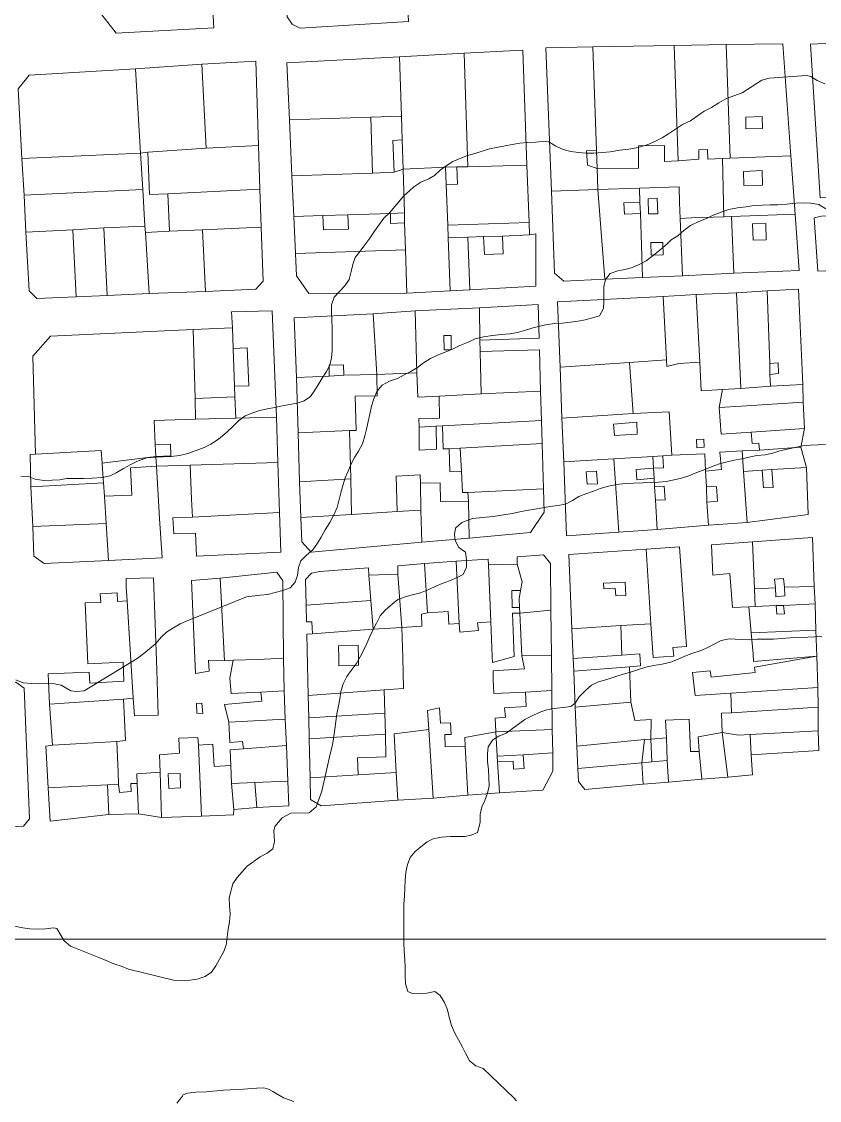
# Model space of a CAD drawing. Header units: kilometres. Extents: x 1172066 to 1174183, y 1051619 to 1053209.
# Drawn here: x 1173009.6 to 1173228.2, y 1051993.9 to 1052289.6 of the extents above; entities that cross this region are included whole.
import ezdxf

# ---------------------------------------------------------------- set-up
doc = ezdxf.new("R2010")
doc.units = ezdxf.units.KM
doc.header["$MEASUREMENT"] = 0
doc.layers.add('calles', color=7, linetype='Continuous', lineweight=5)
doc.layers.add('edificios', color=44, linetype='Continuous', lineweight=5)
doc.layers.add('terreno', color=7, linetype='Continuous')

msp = doc.modelspace()

# ---------------------------------------------------------------- linework, layer by layer
at = {"layer": 'calles', "elevation": 50}
msp.add_lwpolyline([(1173516, 1052038.02838), (1172689.77283, 1052038.02838), (1172689.77283, 1052727.99721), (1173516, 1052727.99721)], close=True, dxfattribs=at)
at = {"layer": 'edificios', "elevation": 50}
for points in [[(1173035.5, 1052286.375), (1173030.875, 1052292.25001), (1173031.5, 1052307.00001), (1173022.25, 1052306.625), (1173022.75, 1052298.75001), (1173027.5, 1052299.125), (1173028, 1052292.25001), (1173017.625, 1052291.625), (1173014.5, 1052347.625), (1173058.75, 1052350.125), (1173062.25, 1052287.875), (1173035.5, 1052286.375)], [(1173114.75, 1052305.375), (1173115.625, 1052289.625), (1173085.875, 1052287.75001), (1173083.75, 1052288.875), (1173082.375, 1052290.875), (1173082.25, 1052292.625), (1173081.875, 1052303.00001), (1173114.75, 1052305.375)], [(1173167.125, 1052254.25001), (1173164.375, 1052254.125), (1173164.625, 1052250.25001), (1173167.25, 1052249.25001), (1173167.5, 1052243.50001), (1173154.75, 1052243.125), (1173153.25, 1052282.375), (1173166.125, 1052282.625), (1173167.125, 1052254.25001)], [(1173166.125, 1052282.625), (1173188.375, 1052283.00001), (1173189.5, 1052251.375), (1173185.75, 1052251.25001), (1173185.75, 1052255.625), (1173178.625, 1052255.50001), (1173178.625, 1052249.375), (1173167.25, 1052249.25001), (1173167.125, 1052254.25001), (1173166.125, 1052282.625)], [(1173188.375, 1052283.00001), (1173202.625, 1052283.25001), (1173203.75, 1052252.125), (1173201.625, 1052252.00001), (1173197.625, 1052251.875), (1173197.5, 1052254.50001), (1173195.125, 1052254.375), (1173195.125, 1052251.875), (1173189.5, 1052251.375), (1173188.375, 1052283.00001)], [(1173202.625, 1052283.25001), (1173218.125, 1052283.50001), (1173220.375, 1052252.75001), (1173203.75, 1052252.125), (1173202.625, 1052283.25001)], [(1173242.875, 1052265.875), (1173243.25, 1052260.50001), (1173243.75, 1052249.625), (1173244.25, 1052241.75001), (1173228.375, 1052241.25001), (1173225.75, 1052283.375), (1173233.75, 1052283.75001), (1173234.5, 1052265.375), (1173242.875, 1052265.875)], [(1173113.625, 1052263.625), (1173105.25, 1052263.375), (1173083, 1052262.625), (1173082.25, 1052278.25001), (1173113.125, 1052279.875), (1173113.625, 1052263.625)], [(1173113.125, 1052279.875), (1173130.875, 1052280.875), (1173131.875, 1052249.75001), (1173128.875, 1052249.75001), (1173125.75, 1052249.625), (1173114.125, 1052249.125), (1173113.875, 1052257.125), (1173113.625, 1052263.625), (1173113.125, 1052279.875)], [(1173130.875, 1052280.875), (1173146.875, 1052281.75001), (1173148, 1052250.25001), (1173131.875, 1052249.75001), (1173130.875, 1052280.875)], [(1173042.125, 1052253.50001), (1173009.625, 1052252.00001), (1173008.625, 1052271.125), (1173011.625, 1052274.875), (1173040.75, 1052276.625), (1173042.125, 1052253.50001)], [(1173040.75, 1052276.625), (1173059, 1052277.875), (1173060.125, 1052254.875), (1173044.125, 1052253.75001), (1173042.125, 1052253.50001), (1173040.75, 1052276.625)], [(1173059, 1052277.875), (1173073.75, 1052278.75001), (1173074.5, 1052255.625), (1173060.125, 1052254.875), (1173059, 1052277.875)], [(1173105.25, 1052263.375), (1173105.75, 1052248.00001), (1173083.625, 1052247.25001), (1173083, 1052262.625), (1173105.25, 1052263.375)], [(1173113.625, 1052263.625), (1173113.875, 1052257.125), (1173111.25, 1052257.00001), (1173111.625, 1052248.25001), (1173105.75, 1052248.00001), (1173105.25, 1052263.375), (1173113.625, 1052263.625)], [(1173208, 1052260.125), (1173212.625, 1052260.25001), (1173212.5, 1052263.50001), (1173208, 1052263.375), (1173208, 1052260.125)], [(1173208, 1052260.125), (1173208, 1052263.375), (1173212.5, 1052263.50001), (1173212.625, 1052260.25001), (1173208, 1052260.125)], [(1173074.5, 1052255.625), (1173074.875, 1052243.625), (1173049.625, 1052242.375), (1173044.625, 1052242.125), (1173044.125, 1052253.75001), (1173060.125, 1052254.875), (1173074.5, 1052255.625)], [(1173114.125, 1052249.125), (1173111.625, 1052248.25001), (1173111.25, 1052257.00001), (1173113.875, 1052257.125), (1173114.125, 1052249.125)], [(1173201.625, 1052252.00001), (1173202, 1052236.00001), (1173193.125, 1052235.75001), (1173190, 1052235.625), (1173189.875, 1052240.00001), (1173189.75, 1052244.25001), (1173178.875, 1052243.875), (1173167.5, 1052243.50001), (1173167.25, 1052249.25001), (1173178.625, 1052249.375), (1173178.625, 1052255.50001), (1173185.75, 1052255.625), (1173185.75, 1052251.25001), (1173189.5, 1052251.375), (1173195.125, 1052251.875), (1173195.125, 1052254.375), (1173197.5, 1052254.50001), (1173197.625, 1052251.875), (1173201.625, 1052252.00001)], [(1173042.125, 1052253.50001), (1173042.75, 1052243.50001), (1173010.25, 1052242.00001), (1173009.625, 1052252.00001), (1173042.125, 1052253.50001)], [(1173044.125, 1052253.75001), (1173044.625, 1052242.125), (1173049.625, 1052242.375), (1173050.125, 1052232.125), (1173043.5, 1052231.75001), (1173043.375, 1052233.50001), (1173042.75, 1052243.50001), (1173042.125, 1052253.50001), (1173044.125, 1052253.75001)], [(1173167.25, 1052249.25001), (1173164.625, 1052250.25001), (1173164.375, 1052254.125), (1173167.125, 1052254.25001), (1173167.25, 1052249.25001)], [(1173220.375, 1052252.75001), (1173221.5, 1052236.75001), (1173204.125, 1052236.125), (1173202, 1052236.00001), (1173201.625, 1052252.00001), (1173203.75, 1052252.125), (1173220.375, 1052252.75001)], [(1173125.75, 1052249.625), (1173125.875, 1052244.875), (1173126.375, 1052233.75001), (1173126.5, 1052230.25001), (1173127, 1052215.75001), (1173115.125, 1052215.125), (1173114.75, 1052227.00001), (1173114.5, 1052234.375), (1173114.5, 1052237.125), (1173114.125, 1052249.125), (1173125.75, 1052249.625)], [(1173128.875, 1052249.75001), (1173129, 1052245.00001), (1173125.875, 1052244.875), (1173125.75, 1052249.625), (1173128.875, 1052249.75001)], [(1173148, 1052250.25001), (1173148.625, 1052234.50001), (1173126.375, 1052233.75001), (1173125.875, 1052244.875), (1173129, 1052245.00001), (1173128.875, 1052249.75001), (1173131.875, 1052249.75001), (1173148, 1052250.25001)], [(1173114.125, 1052249.125), (1173114.5, 1052237.125), (1173110.625, 1052237.00001), (1173099, 1052236.625), (1173092.125, 1052236.375), (1173084.125, 1052236.125), (1173083.625, 1052247.25001), (1173105.75, 1052248.00001), (1173111.625, 1052248.25001), (1173114.125, 1052249.125)], [(1173207.5, 1052244.625), (1173212.625, 1052244.75001), (1173212.5, 1052248.75001), (1173207.375, 1052248.50001), (1173207.5, 1052244.625)], [(1173207.5, 1052244.625), (1173207.375, 1052248.50001), (1173212.5, 1052248.75001), (1173212.625, 1052244.75001), (1173207.5, 1052244.625)], [(1173042.75, 1052243.50001), (1173043.375, 1052233.50001), (1173032.125, 1052233.00001), (1173023.625, 1052232.50001), (1173010.75, 1052231.875), (1173010.25, 1052242.00001), (1173042.75, 1052243.50001)], [(1173074.875, 1052243.625), (1173075.25, 1052233.25001), (1173059.125, 1052232.50001), (1173050.125, 1052232.125), (1173049.625, 1052242.375), (1173074.875, 1052243.625)], [(1173167.5, 1052243.50001), (1173169.375, 1052219.00001), (1173158.125, 1052218.375), (1173155.625, 1052220.625), (1173154.75, 1052243.125), (1173167.5, 1052243.50001)], [(1173178.875, 1052243.875), (1173179, 1052240.00001), (1173174.625, 1052239.875), (1173174.75, 1052236.75001), (1173179.125, 1052237.00001), (1173179.75, 1052219.375), (1173169.375, 1052219.00001), (1173167.5, 1052243.50001), (1173178.875, 1052243.875)], [(1173179, 1052240.00001), (1173178.875, 1052243.875), (1173189.75, 1052244.25001), (1173189.875, 1052240.00001), (1173190, 1052235.625), (1173190.625, 1052219.875), (1173179.75, 1052219.375), (1173179.125, 1052237.00001), (1173179, 1052240.00001)], [(1173183.875, 1052236.875), (1173183.75, 1052241.125), (1173181.25, 1052241.00001), (1173181.375, 1052236.875), (1173183.875, 1052236.875)], [(1173183.875, 1052236.875), (1173181.375, 1052236.875), (1173181.25, 1052241.00001), (1173183.75, 1052241.125), (1173183.875, 1052236.875)], [(1173179.125, 1052237.00001), (1173174.75, 1052236.75001), (1173174.625, 1052239.875), (1173179, 1052240.00001), (1173179.125, 1052237.00001)], [(1173110.625, 1052237.00001), (1173110.625, 1052234.25001), (1173114.5, 1052234.375), (1173114.75, 1052227.00001), (1173084.625, 1052226.00001), (1173084.125, 1052236.125), (1173092.125, 1052236.375), (1173092.25, 1052232.50001), (1173099.125, 1052232.625), (1173099, 1052236.625), (1173110.625, 1052237.00001)], [(1173099, 1052236.625), (1173099.125, 1052232.625), (1173092.25, 1052232.50001), (1173092.125, 1052236.375), (1173099, 1052236.625)], [(1173114.5, 1052237.125), (1173114.5, 1052234.375), (1173110.625, 1052234.25001), (1173110.625, 1052237.00001), (1173114.5, 1052237.125)], [(1173204.125, 1052236.125), (1173204.75, 1052220.625), (1173190.625, 1052219.875), (1173190, 1052235.625), (1173193.125, 1052235.75001), (1173202, 1052236.00001), (1173204.125, 1052236.125)], [(1173221.5, 1052236.75001), (1173222.625, 1052221.375), (1173204.75, 1052220.625), (1173204.125, 1052236.125), (1173221.5, 1052236.75001)], [(1173244.5, 1052236.50001), (1173245.25, 1052224.375), (1173245.375, 1052221.875), (1173227.75, 1052221.125), (1173226.75, 1052235.75001), (1173228.75, 1052236.25001), (1173244.5, 1052236.50001)], [(1173023.625, 1052232.50001), (1173024.5, 1052214.125), (1173013.75, 1052213.625), (1173011.625, 1052215.75001), (1173010.75, 1052231.875), (1173023.625, 1052232.50001)], [(1173032.125, 1052233.00001), (1173033, 1052214.50001), (1173024.5, 1052214.125), (1173023.625, 1052232.50001), (1173032.125, 1052233.00001)], [(1173043.375, 1052233.50001), (1173043.5, 1052231.75001), (1173044.5, 1052215.00001), (1173033, 1052214.50001), (1173032.125, 1052233.00001), (1173043.375, 1052233.50001)], [(1173059.125, 1052232.50001), (1173060, 1052215.625), (1173044.5, 1052215.00001), (1173043.5, 1052231.75001), (1173050.125, 1052232.125), (1173059.125, 1052232.50001)], [(1173075.25, 1052233.25001), (1173075.75, 1052218.375), (1173073.75, 1052216.25001), (1173060, 1052215.625), (1173059.125, 1052232.50001), (1173075.25, 1052233.25001)], [(1173148.625, 1052234.50001), (1173148.75, 1052231.125), (1173141.375, 1052230.75001), (1173136.125, 1052230.625), (1173131.875, 1052230.50001), (1173126.5, 1052230.25001), (1173126.375, 1052233.75001), (1173148.625, 1052234.50001)], [(1173210, 1052229.625), (1173213.625, 1052229.75001), (1173213.5, 1052234.25001), (1173209.875, 1052234.125), (1173210, 1052229.625)], [(1173210, 1052229.625), (1173209.875, 1052234.125), (1173213.5, 1052234.25001), (1173213.625, 1052229.75001), (1173210, 1052229.625)], [(1173131.875, 1052230.50001), (1173132.375, 1052216.00001), (1173127, 1052215.75001), (1173126.5, 1052230.25001), (1173131.875, 1052230.50001)], [(1173148.75, 1052231.125), (1173150.5, 1052231.375), (1173150.5, 1052217.00001), (1173132.375, 1052216.00001), (1173131.875, 1052230.50001), (1173136.125, 1052230.625), (1173136.375, 1052225.75001), (1173141.5, 1052225.875), (1173141.375, 1052230.75001), (1173148.75, 1052231.125)], [(1173141.375, 1052230.75001), (1173141.5, 1052225.875), (1173136.375, 1052225.75001), (1173136.125, 1052230.625), (1173141.375, 1052230.75001)], [(1173182.125, 1052225.50001), (1173185.375, 1052225.625), (1173185.25, 1052229.00001), (1173182, 1052229.00001), (1173182.125, 1052225.50001)], [(1173182.125, 1052225.50001), (1173182, 1052229.00001), (1173185.25, 1052229.00001), (1173185.375, 1052225.625), (1173182.125, 1052225.50001)], [(1173114.75, 1052227.00001), (1173115.125, 1052215.125), (1173088.25, 1052215.00001), (1173084.875, 1052219.875), (1173084.625, 1052226.00001), (1173114.75, 1052227.00001)], [(1173186.25, 1052196.875), (1173176.125, 1052196.125), (1173157.125, 1052194.875), (1173156.375, 1052212.75001), (1173185.375, 1052214.25001), (1173186.25, 1052196.875)], [(1173185.375, 1052214.25001), (1173194.375, 1052214.75001), (1173195.375, 1052196.25001), (1173189.625, 1052195.875), (1173186.375, 1052195.00001), (1173186.25, 1052196.875), (1173185.375, 1052214.25001)], [(1173194.375, 1052214.75001), (1173205.5, 1052215.25001), (1173206.625, 1052189.00001), (1173201.625, 1052188.75001), (1173195.75, 1052188.375), (1173195.375, 1052196.25001), (1173194.375, 1052214.75001)], [(1173205.5, 1052215.25001), (1173213.875, 1052215.75001), (1173214.625, 1052195.875), (1173214.625, 1052192.875), (1173214.75, 1052189.625), (1173206.625, 1052189.00001), (1173205.5, 1052215.25001)], [(1173214.625, 1052195.875), (1173213.875, 1052215.75001), (1173222.5, 1052216.25001), (1173223.625, 1052190.125), (1173214.75, 1052189.625), (1173214.625, 1052192.875), (1173217, 1052193.125), (1173216.875, 1052196.00001), (1173214.625, 1052195.875)], [(1173117.375, 1052210.25001), (1173135, 1052211.125), (1173135.125, 1052202.25001), (1173135.25, 1052199.125), (1173135.5, 1052187.50001), (1173124, 1052186.875), (1173118.125, 1052186.625), (1173117.875, 1052193.25001), (1173117.375, 1052210.25001)], [(1173135, 1052211.125), (1173151.125, 1052212.00001), (1173151.375, 1052202.75001), (1173135.125, 1052202.25001), (1173135, 1052211.125)], [(1173067.5, 1052200.00001), (1173067.375, 1052205.625), (1173067.25, 1052207.125), (1173067.125, 1052210.00001), (1173078.25, 1052210.25001), (1173079.375, 1052181.125), (1173068.25, 1052180.875), (1173068, 1052186.75001), (1173067.875, 1052189.625), (1173071.875, 1052189.75001), (1173071.375, 1052200.125), (1173067.5, 1052200.00001)], [(1173106.875, 1052192.875), (1173097.875, 1052192.625), (1173097.75, 1052195.50001), (1173093.875, 1052195.375), (1173093.875, 1052192.375), (1173084.875, 1052192.00001), (1173084.25, 1052208.375), (1173105.875, 1052209.50001), (1173106.875, 1052192.875)], [(1173105.875, 1052209.50001), (1173117.375, 1052210.25001), (1173117.875, 1052193.25001), (1173106.875, 1052192.875), (1173105.875, 1052209.50001)], [(1173057.125, 1052186.25001), (1173057.25, 1052180.625), (1173045.875, 1052180.25001), (1173046.125, 1052173.625), (1173046.375, 1052170.375), (1173031.625, 1052168.50001), (1173031.375, 1052172.00001), (1173013.375, 1052171.00001), (1173012.625, 1052197.875), (1173017.5, 1052203.375), (1173056.625, 1052205.125), (1173057.125, 1052186.25001)], [(1173056.625, 1052205.125), (1173067.375, 1052205.625), (1173067.5, 1052200.00001), (1173067.875, 1052189.625), (1173068, 1052186.75001), (1173057.125, 1052186.25001), (1173056.625, 1052205.125)], [(1173127.25, 1052199.625), (1173127.25, 1052203.50001), (1173125.25, 1052203.50001), (1173125.375, 1052199.625), (1173127.25, 1052199.625)], [(1173127.25, 1052199.625), (1173125.375, 1052199.625), (1173125.25, 1052203.50001), (1173127.25, 1052203.50001), (1173127.25, 1052199.625)], [(1173067.875, 1052189.625), (1173067.5, 1052200.00001), (1173071.375, 1052200.125), (1173071.875, 1052189.75001), (1173067.875, 1052189.625)], [(1173135.25, 1052199.125), (1173151.5, 1052199.625), (1173151.75, 1052188.25001), (1173135.5, 1052187.50001), (1173135.25, 1052199.125)], [(1173176.125, 1052196.125), (1173177.125, 1052182.125), (1173157.625, 1052180.875), (1173157.125, 1052194.875), (1173176.125, 1052196.125)], [(1173186.25, 1052196.875), (1173186.375, 1052195.00001), (1173189.625, 1052195.875), (1173195.375, 1052196.25001), (1173195.75, 1052188.375), (1173201.625, 1052188.75001), (1173200.75, 1052183.75001), (1173201.25, 1052176.50001), (1173209.5, 1052177.00001), (1173209.75, 1052173.875), (1173211.625, 1052174.00001), (1173211.75, 1052172.125), (1173207, 1052171.875), (1173200.875, 1052171.50001), (1173201.375, 1052166.75001), (1173197, 1052166.375), (1173196.75, 1052171.125), (1173187.75, 1052170.75001), (1173187, 1052182.625), (1173177.125, 1052182.125), (1173176.125, 1052196.125), (1173186.25, 1052196.875)], [(1173097.875, 1052192.625), (1173093.875, 1052192.375), (1173093.875, 1052195.375), (1173097.75, 1052195.50001), (1173097.875, 1052192.625)], [(1173117.875, 1052193.25001), (1173118.125, 1052186.625), (1173124, 1052186.875), (1173124.125, 1052180.875), (1173118.375, 1052180.75001), (1173118.5, 1052178.375), (1173118.5, 1052172.125), (1173123.25, 1052172.375), (1173123.125, 1052178.625), (1173124.875, 1052178.75001), (1173125.125, 1052172.50001), (1173126.75, 1052172.50001), (1173126.875, 1052166.125), (1173130.125, 1052166.25001), (1173130.375, 1052160.50001), (1173131.875, 1052160.50001), (1173132, 1052158.125), (1173124.375, 1052158.00001), (1173124.25, 1052163.125), (1173118.875, 1052163.00001), (1173118.75, 1052165.375), (1173112.25, 1052165.00001), (1173112.5, 1052155.25001), (1173100, 1052154.50001), (1173099.75, 1052164.25001), (1173099.375, 1052177.50001), (1173101.25, 1052177.50001), (1173101, 1052186.875), (1173107, 1052187.00001), (1173106.875, 1052192.875), (1173117.875, 1052193.25001)], [(1173214.625, 1052192.875), (1173214.625, 1052195.875), (1173216.875, 1052196.00001), (1173217, 1052193.125), (1173214.625, 1052192.875)], [(1173106.875, 1052192.875), (1173107, 1052187.00001), (1173101, 1052186.875), (1173101.25, 1052177.50001), (1173099.375, 1052177.50001), (1173085.375, 1052176.875), (1173084.875, 1052192.00001), (1173093.875, 1052192.375), (1173097.875, 1052192.625), (1173106.875, 1052192.875)], [(1173151.75, 1052188.25001), (1173152, 1052180.25001), (1173124.875, 1052178.75001), (1173123.125, 1052178.625), (1173118.5, 1052178.375), (1173118.375, 1052180.75001), (1173124.125, 1052180.875), (1173124, 1052186.875), (1173135.5, 1052187.50001), (1173151.75, 1052188.25001)], [(1173223.625, 1052190.125), (1173223.75, 1052185.25001), (1173206.875, 1052184.125), (1173200.75, 1052183.75001), (1173201.625, 1052188.75001), (1173206.625, 1052189.00001), (1173214.75, 1052189.625), (1173223.625, 1052190.125)], [(1173068, 1052186.75001), (1173068.25, 1052180.875), (1173057.25, 1052180.625), (1173057.125, 1052186.25001), (1173068, 1052186.75001)], [(1173223.75, 1052185.25001), (1173224.125, 1052178.00001), (1173209.5, 1052177.00001), (1173201.25, 1052176.50001), (1173200.75, 1052183.75001), (1173206.875, 1052184.125), (1173223.75, 1052185.25001)], [(1173177.125, 1052182.125), (1173187, 1052182.625), (1173187.75, 1052170.75001), (1173185.25, 1052170.50001), (1173182.5, 1052170.375), (1173171.875, 1052169.75001), (1173158.125, 1052168.875), (1173157.625, 1052180.875), (1173177.125, 1052182.125)], [(1173079.375, 1052181.125), (1173079.75, 1052168.75001), (1173055.75, 1052168.00001), (1173046.5, 1052167.75001), (1173046.375, 1052170.375), (1173050.5, 1052170.50001), (1173050.375, 1052173.75001), (1173046.125, 1052173.625), (1173045.875, 1052180.25001), (1173057.25, 1052180.625), (1173068.25, 1052180.875), (1173079.375, 1052181.125)], [(1173123.125, 1052178.625), (1173123.25, 1052172.375), (1173118.5, 1052172.125), (1173118.5, 1052178.375), (1173123.125, 1052178.625)], [(1173152, 1052180.25001), (1173152.25, 1052173.875), (1173129.75, 1052172.625), (1173126.75, 1052172.50001), (1173125.125, 1052172.50001), (1173124.875, 1052178.75001), (1173152, 1052180.25001)], [(1173172, 1052176.125), (1173178.25, 1052176.50001), (1173178.125, 1052179.75001), (1173171.75, 1052179.25001), (1173172, 1052176.125)], [(1173172, 1052176.125), (1173171.75, 1052179.25001), (1173178.125, 1052179.75001), (1173178.25, 1052176.50001), (1173172, 1052176.125)], [(1173099.375, 1052177.50001), (1173099.75, 1052164.25001), (1173085.75, 1052163.375), (1173085.375, 1052176.875), (1173099.375, 1052177.50001)], [(1173224.125, 1052178.00001), (1173223.125, 1052172.875), (1173211.75, 1052172.125), (1173211.625, 1052174.00001), (1173209.75, 1052173.875), (1173209.5, 1052177.00001), (1173224.125, 1052178.00001)], [(1173046.375, 1052170.375), (1173046.125, 1052173.625), (1173050.375, 1052173.75001), (1173050.5, 1052170.50001), (1173046.375, 1052170.375)], [(1173129.75, 1052172.625), (1173130.125, 1052166.25001), (1173126.875, 1052166.125), (1173126.75, 1052172.50001), (1173129.75, 1052172.625)], [(1173152.25, 1052173.875), (1173152.625, 1052161.50001), (1173131.875, 1052160.50001), (1173130.375, 1052160.50001), (1173130.125, 1052166.25001), (1173129.75, 1052172.625), (1173152.25, 1052173.875)], [(1173194.625, 1052172.75001), (1173196.625, 1052172.875), (1173196.5, 1052175.125), (1173194.5, 1052175.00001), (1173194.625, 1052172.75001)], [(1173194.625, 1052172.75001), (1173194.5, 1052175.00001), (1173196.5, 1052175.125), (1173196.625, 1052172.875), (1173194.625, 1052172.75001)], [(1173223.125, 1052172.875), (1173224.625, 1052167.375), (1173215.125, 1052166.75001), (1173212.5, 1052166.625), (1173207.375, 1052166.25001), (1173207, 1052171.875), (1173211.75, 1052172.125), (1173223.125, 1052172.875)], [(1173031.625, 1052168.50001), (1173031.75, 1052167.00001), (1173032, 1052163.125), (1173012.125, 1052162.00001), (1173011.875, 1052170.875), (1173013.375, 1052171.00001), (1173031.375, 1052172.00001), (1173031.625, 1052168.50001)], [(1173046.375, 1052170.375), (1173046.5, 1052167.75001), (1173039.375, 1052167.25001), (1173039.75, 1052159.75001), (1173032.25, 1052159.50001), (1173032, 1052163.125), (1173031.75, 1052167.00001), (1173031.625, 1052168.50001), (1173046.375, 1052170.375)], [(1173171.875, 1052169.75001), (1173173.25, 1052149.625), (1173158.875, 1052148.625), (1173158.125, 1052168.875), (1173171.875, 1052169.75001)], [(1173182.5, 1052170.375), (1173182.75, 1052167.125), (1173178, 1052166.75001), (1173178.125, 1052164.00001), (1173182.875, 1052164.375), (1173183, 1052162.00001), (1173183.25, 1052158.375), (1173183.75, 1052150.375), (1173173.25, 1052149.625), (1173171.875, 1052169.75001), (1173182.5, 1052170.375)], [(1173185.25, 1052170.50001), (1173185.5, 1052167.25001), (1173182.75, 1052167.125), (1173182.5, 1052170.375), (1173185.25, 1052170.50001)], [(1173187.75, 1052170.75001), (1173196.75, 1052171.125), (1173197, 1052166.375), (1173197.25, 1052162.00001), (1173197.375, 1052157.875), (1173197.75, 1052151.50001), (1173183.75, 1052150.375), (1173183.25, 1052158.375), (1173185.875, 1052158.50001), (1173185.625, 1052162.25001), (1173183, 1052162.00001), (1173182.875, 1052164.375), (1173182.75, 1052167.125), (1173185.5, 1052167.25001), (1173185.25, 1052170.50001), (1173187.75, 1052170.75001)], [(1173207, 1052171.875), (1173207.375, 1052166.25001), (1173208.375, 1052152.25001), (1173197.75, 1052151.50001), (1173197.375, 1052157.875), (1173200.25, 1052158.125), (1173200, 1052162.125), (1173197.25, 1052162.00001), (1173197, 1052166.375), (1173201.375, 1052166.75001), (1173200.875, 1052171.50001), (1173207, 1052171.875)], [(1173046.5, 1052167.75001), (1173047.375, 1052153.375), (1173048.125, 1052142.625), (1173033.375, 1052141.875), (1173032.75, 1052152.00001), (1173032.25, 1052159.50001), (1173039.75, 1052159.75001), (1173039.375, 1052167.25001), (1173046.5, 1052167.75001)], [(1173079.75, 1052168.75001), (1173080.25, 1052155.00001), (1173056.375, 1052153.75001), (1173056.125, 1052158.625), (1173055.75, 1052168.00001), (1173079.75, 1052168.75001)], [(1173182.875, 1052164.375), (1173178.125, 1052164.00001), (1173178, 1052166.75001), (1173182.75, 1052167.125), (1173182.875, 1052164.375)], [(1173224.625, 1052167.375), (1173225.125, 1052154.50001), (1173208.375, 1052152.25001), (1173207.375, 1052166.25001), (1173212.5, 1052166.625), (1173212.875, 1052161.75001), (1173215.5, 1052161.875), (1173215.125, 1052166.75001), (1173224.625, 1052167.375)], [(1173215.125, 1052166.75001), (1173215.5, 1052161.875), (1173212.875, 1052161.75001), (1173212.5, 1052166.625), (1173215.125, 1052166.75001)], [(1173099.75, 1052164.25001), (1173100, 1052154.50001), (1173086.125, 1052153.625), (1173085.75, 1052163.375), (1173099.75, 1052164.25001)], [(1173118.875, 1052163.00001), (1173119, 1052155.625), (1173112.5, 1052155.25001), (1173112.25, 1052165.00001), (1173118.75, 1052165.375), (1173118.875, 1052163.00001)], [(1173164.5, 1052162.75001), (1173167.375, 1052162.875), (1173167.125, 1052166.375), (1173164.25, 1052166.125), (1173164.5, 1052162.75001)], [(1173164.5, 1052162.75001), (1173164.25, 1052166.125), (1173167.125, 1052166.375), (1173167.375, 1052162.875), (1173164.5, 1052162.75001)], [(1173032, 1052163.125), (1173032.25, 1052159.50001), (1173032.75, 1052152.00001), (1173012.625, 1052151.125), (1173012.125, 1052162.00001), (1173032, 1052163.125)], [(1173132, 1052158.125), (1173132.25, 1052148.00001), (1173119.25, 1052146.875), (1173119, 1052155.625), (1173118.875, 1052163.00001), (1173124.25, 1052163.125), (1173124.375, 1052158.00001), (1173132, 1052158.125)], [(1173152.625, 1052161.50001), (1173152.75, 1052155.125), (1173149, 1052149.50001), (1173132.25, 1052148.00001), (1173132, 1052158.125), (1173131.875, 1052160.50001), (1173152.625, 1052161.50001)], [(1173183.25, 1052158.375), (1173183, 1052162.00001), (1173185.625, 1052162.25001), (1173185.875, 1052158.50001), (1173183.25, 1052158.375)], [(1173197.375, 1052157.875), (1173197.25, 1052162.00001), (1173200, 1052162.125), (1173200.25, 1052158.125), (1173197.375, 1052157.875)], [(1173080.25, 1052155.00001), (1173080.625, 1052144.125), (1173057.5, 1052143.00001), (1173057.25, 1052149.375), (1173051.25, 1052149.125), (1173051, 1052153.50001), (1173056.375, 1052153.75001), (1173080.25, 1052155.00001)], [(1173119, 1052155.625), (1173119.25, 1052146.875), (1173088.875, 1052144.125), (1173086.375, 1052147.00001), (1173086.125, 1052153.625), (1173100, 1052154.50001), (1173112.5, 1052155.25001), (1173119, 1052155.625)], [(1173032.75, 1052152.00001), (1173033.375, 1052141.875), (1173015.75, 1052141.00001), (1173012.875, 1052143.00001), (1173012.625, 1052151.125), (1173032.75, 1052152.00001)], [(1173210.375, 1052134.125), (1173210.625, 1052129.25001), (1173208.875, 1052129.125), (1173204.375, 1052129.00001), (1173203.625, 1052138.25001), (1173199, 1052137.875), (1173198.625, 1052146.125), (1173209.875, 1052147.00001), (1173210.375, 1052134.125)], [(1173209.875, 1052147.00001), (1173226.25, 1052148.125), (1173226.75, 1052134.75001), (1173218.625, 1052134.50001), (1173218.375, 1052136.875), (1173215.875, 1052136.75001), (1173216.125, 1052134.375), (1173210.375, 1052134.125), (1173209.875, 1052147.00001)], [(1173146.25, 1052133.625), (1173146.75, 1052136.00001), (1173145.375, 1052140.875), (1173145.375, 1052142.875), (1173152.625, 1052143.375), (1173154.5, 1052141.00001), (1173154.625, 1052128.25001), (1173146.125, 1052127.375), (1173146, 1052129.00001), (1173145.875, 1052131.375), (1173146.25, 1052133.625)], [(1173182, 1052124.50001), (1173173.75, 1052124.00001), (1173160.375, 1052123.125), (1173159.5, 1052143.50001), (1173180.75, 1052145.00001), (1173182, 1052124.50001)], [(1173182, 1052124.50001), (1173180.75, 1052145.00001), (1173189.875, 1052145.625), (1173191.75, 1052118.25001), (1173188, 1052118.00001), (1173188.25, 1052115.625), (1173182.625, 1052115.25001), (1173182, 1052124.50001)], [(1173112.625, 1052138.125), (1173112.625, 1052140.375), (1173120, 1052141.00001), (1173120.75, 1052127.50001), (1173119.125, 1052127.125), (1173119.25, 1052123.875), (1173113.75, 1052123.50001), (1173112.625, 1052138.125)], [(1173120, 1052141.00001), (1173128.625, 1052141.625), (1173129.5, 1052124.625), (1173126.625, 1052124.375), (1173126.5, 1052127.875), (1173120.75, 1052127.50001), (1173120, 1052141.00001)], [(1173128.625, 1052141.625), (1173137.375, 1052142.25001), (1173137.5, 1052140.625), (1173138.125, 1052125.00001), (1173134.5, 1052124.75001), (1173134.75, 1052122.625), (1173129.625, 1052122.25001), (1173129.5, 1052124.625), (1173128.625, 1052141.625)], [(1173137.5, 1052140.625), (1173145.375, 1052140.875), (1173146.75, 1052136.00001), (1173146.25, 1052133.625), (1173143.875, 1052133.625), (1173144, 1052129.00001), (1173146, 1052129.00001), (1173146.125, 1052127.375), (1173144.125, 1052127.375), (1173144.5, 1052115.50001), (1173138.625, 1052113.875), (1173138.5, 1052115.50001), (1173138.125, 1052125.00001), (1173137.5, 1052140.625)], [(1173040.125, 1052104.125), (1173038.5, 1052130.75001), (1173038.25, 1052134.50001), (1173038.25, 1052136.875), (1173045.75, 1052137.125), (1173046.625, 1052111.875), (1173047, 1052099.50001), (1173040.5, 1052099.25001), (1173040.125, 1052104.125)], [(1173065.125, 1052114.375), (1173060.75, 1052114.50001), (1173061, 1052111.50001), (1173057.25, 1052110.875), (1173056.125, 1052136.375), (1173064, 1052137.00001), (1173065.125, 1052114.375)], [(1173064, 1052137.00001), (1173079.5, 1052138.625), (1173081.125, 1052136.25001), (1173081.375, 1052115.125), (1173074.375, 1052114.75001), (1173067.5, 1052114.50001), (1173065.125, 1052114.375), (1173064, 1052137.00001)], [(1173104.75, 1052137.875), (1173105.25, 1052130.875), (1173087.5, 1052129.625), (1173087.375, 1052136.625), (1173089, 1052138.375), (1173091.25, 1052138.875), (1173104.625, 1052139.875), (1173104.75, 1052137.875)], [(1173104.75, 1052137.875), (1173112.625, 1052138.125), (1173113.75, 1052123.50001), (1173105.875, 1052123.00001), (1173105.25, 1052130.875), (1173104.75, 1052137.875)], [(1173172.375, 1052132.125), (1173175.125, 1052132.25001), (1173175, 1052135.875), (1173169, 1052135.625), (1173169.125, 1052134.125), (1173172.25, 1052134.25001), (1173172.375, 1052132.125)], [(1173172.375, 1052132.125), (1173172.25, 1052134.25001), (1173169.125, 1052134.125), (1173169, 1052135.625), (1173175, 1052135.875), (1173175.125, 1052132.25001), (1173172.375, 1052132.125)], [(1173226.75, 1052134.75001), (1173227, 1052130.00001), (1173218.375, 1052129.50001), (1173216.375, 1052129.50001), (1173210.625, 1052129.25001), (1173210.375, 1052134.125), (1173216.125, 1052134.375), (1173216.25, 1052131.875), (1173218.75, 1052132.125), (1173218.625, 1052134.50001), (1173226.75, 1052134.75001)], [(1173218.625, 1052134.50001), (1173218.75, 1052132.125), (1173216.25, 1052131.875), (1173216.125, 1052134.375), (1173215.875, 1052136.75001), (1173218.375, 1052136.875), (1173218.625, 1052134.50001)], [(1173040.125, 1052104.125), (1173037.5, 1052103.875), (1173017.25, 1052102.50001), (1173016.875, 1052110.75001), (1173028.125, 1052111.25001), (1173028.25, 1052108.25001), (1173037.625, 1052108.75001), (1173037.375, 1052114.00001), (1173027.75, 1052113.50001), (1173027, 1052130.25001), (1173031.25, 1052130.375), (1173031.125, 1052132.75001), (1173035.75, 1052133.00001), (1173035.875, 1052130.625), (1173038.5, 1052130.75001), (1173040.125, 1052104.125)], [(1173146, 1052129.00001), (1173144, 1052129.00001), (1173143.875, 1052133.625), (1173146.25, 1052133.625), (1173145.875, 1052131.375), (1173146, 1052129.00001)], [(1173105.25, 1052130.875), (1173105.875, 1052123.00001), (1173089.25, 1052121.75001), (1173089.125, 1052125.00001), (1173087.625, 1052125.00001), (1173087.5, 1052129.625), (1173105.25, 1052130.875)], [(1173154.625, 1052128.25001), (1173154.75, 1052115.875), (1173146.625, 1052115.75001), (1173146.125, 1052127.375), (1173154.625, 1052128.25001)], [(1173227, 1052130.00001), (1173227.25, 1052122.75001), (1173209.5, 1052122.00001), (1173208.875, 1052129.125), (1173210.625, 1052129.25001), (1173216.375, 1052129.50001), (1173216.5, 1052127.125), (1173218.625, 1052127.25001), (1173218.375, 1052129.50001), (1173227, 1052130.00001)], [(1173218.375, 1052129.50001), (1173218.625, 1052127.25001), (1173216.5, 1052127.125), (1173216.375, 1052129.50001), (1173218.375, 1052129.50001)], [(1173129.5, 1052124.625), (1173129.625, 1052122.25001), (1173134.75, 1052122.625), (1173134.5, 1052124.75001), (1173138.125, 1052125.00001), (1173138.5, 1052115.50001), (1173138.625, 1052113.875), (1173144.5, 1052115.50001), (1173144.125, 1052127.375), (1173146.125, 1052127.375), (1173146.625, 1052115.75001), (1173147.375, 1052112.125), (1173138.75, 1052111.625), (1173138.75, 1052109.125), (1173139, 1052105.375), (1173147.625, 1052105.75001), (1173147.875, 1052101.875), (1173141.875, 1052101.50001), (1173142.125, 1052098.875), (1173139.375, 1052098.625), (1173139.5, 1052094.875), (1173131, 1052093.375), (1173131.125, 1052091.00001), (1173125.625, 1052090.75001), (1173125.5, 1052094.125), (1173127.25, 1052094.125), (1173127.125, 1052097.375), (1173124.375, 1052097.25001), (1173124.125, 1052101.50001), (1173120.75, 1052100.75001), (1173121.125, 1052095.50001), (1173111.625, 1052094.375), (1173112.25, 1052083.75001), (1173101.75, 1052083.125), (1173101.625, 1052087.75001), (1173109.375, 1052088.00001), (1173109.25, 1052094.25001), (1173109.125, 1052100.00001), (1173108.875, 1052106.375), (1173114.25, 1052106.75001), (1173114, 1052115.25001), (1173113.75, 1052123.50001), (1173119.25, 1052123.875), (1173119.125, 1052127.125), (1173120.75, 1052127.50001), (1173126.5, 1052127.875), (1173126.625, 1052124.375), (1173129.5, 1052124.625)], [(1173113.75, 1052123.50001), (1173114, 1052115.25001), (1173114.25, 1052106.75001), (1173108.875, 1052106.375), (1173088.125, 1052104.875), (1173087.75, 1052121.625), (1173089.25, 1052121.75001), (1173105.875, 1052123.00001), (1173113.75, 1052123.50001)], [(1173173.75, 1052124.00001), (1173174, 1052115.875), (1173160.75, 1052115.00001), (1173160.375, 1052123.125), (1173173.75, 1052124.00001)], [(1173227.25, 1052122.75001), (1173227.5, 1052115.625), (1173210.125, 1052114.125), (1173210, 1052116.25001), (1173209.5, 1052122.00001), (1173227.25, 1052122.75001)], [(1173096.5, 1052113.00001), (1173101.875, 1052113.125), (1173101.875, 1052115.125), (1173101.75, 1052118.625), (1173096.375, 1052118.50001), (1173096.5, 1052115.00001), (1173096.5, 1052113.00001)], [(1173096.5, 1052113.00001), (1173096.5, 1052115.00001), (1173096.375, 1052118.50001), (1173101.75, 1052118.625), (1173101.875, 1052115.125), (1173101.875, 1052113.125), (1173096.5, 1052113.00001)], [(1173174, 1052115.875), (1173179, 1052116.25001), (1173179.125, 1052113.00001), (1173176.125, 1052112.75001), (1173160.875, 1052111.50001), (1173160.75, 1052115.00001), (1173174, 1052115.875)], [(1173081.375, 1052115.125), (1173081.5, 1052106.125), (1173075.125, 1052105.75001), (1173067, 1052105.375), (1173066.625, 1052109.625), (1173067.5, 1052114.50001), (1173074.375, 1052114.75001), (1173081.375, 1052115.125)], [(1173154.75, 1052115.875), (1173154.875, 1052106.25001), (1173147.625, 1052105.75001), (1173139, 1052105.375), (1173138.75, 1052109.125), (1173138.75, 1052111.625), (1173147.375, 1052112.125), (1173146.625, 1052115.75001), (1173154.75, 1052115.875)], [(1173227.5, 1052115.625), (1173227.75, 1052107.00001), (1173209.625, 1052105.875), (1173203.875, 1052105.50001), (1173194.125, 1052104.875), (1173193.375, 1052111.125), (1173198.25, 1052111.625), (1173198.5, 1052109.875), (1173210.625, 1052111.125), (1173210.375, 1052112.625), (1173227.5, 1052115.625)], [(1173176.125, 1052112.75001), (1173176.5, 1052103.00001), (1173161.25, 1052101.625), (1173160.875, 1052111.50001), (1173176.125, 1052112.75001)], [(1172997.5, 1052108.125), (1173008, 1052108.50001), (1173010.25, 1052106.875), (1173011.75, 1052071.00001), (1173010.125, 1052069.00001), (1172997.5, 1052068.375), (1172997.5, 1052108.125)], [(1173081.5, 1052106.125), (1173081.75, 1052098.375), (1173066.375, 1052097.50001), (1173065.125, 1052102.375), (1173075.375, 1052103.25001), (1173075.125, 1052105.75001), (1173081.5, 1052106.125)], [(1173108.875, 1052106.375), (1173109.125, 1052100.00001), (1173088.25, 1052098.75001), (1173088.125, 1052104.875), (1173108.875, 1052106.375)], [(1173154.875, 1052106.25001), (1173155, 1052095.50001), (1173139.5, 1052094.875), (1173139.375, 1052098.625), (1173142.125, 1052098.875), (1173141.875, 1052101.50001), (1173147.875, 1052101.875), (1173147.625, 1052105.75001), (1173154.875, 1052106.25001)], [(1173227.75, 1052107.00001), (1173227.875, 1052101.625), (1173204.125, 1052100.125), (1173203.875, 1052105.50001), (1173209.625, 1052105.875), (1173227.75, 1052107.00001)], [(1173037.5, 1052103.875), (1173038, 1052092.50001), (1173035.625, 1052092.25001), (1173018, 1052091.25001), (1173017.25, 1052102.50001), (1173037.5, 1052103.875)], [(1173059.25, 1052099.875), (1173057.625, 1052100.00001), (1173057.5, 1052102.625), (1173059, 1052102.75001), (1173059.25, 1052099.875)], [(1173131.125, 1052091.00001), (1173131.875, 1052077.50001), (1173122.375, 1052076.75001), (1173121.125, 1052095.50001), (1173120.75, 1052100.75001), (1173124.125, 1052101.50001), (1173124.375, 1052097.25001), (1173127.125, 1052097.375), (1173127.25, 1052094.125), (1173125.5, 1052094.125), (1173125.625, 1052090.75001), (1173131.125, 1052091.00001)], [(1173176.5, 1052103.00001), (1173177.625, 1052098.00001), (1173182.125, 1052098.25001), (1173182, 1052092.875), (1173180.25, 1052092.75001), (1173161.75, 1052091.00001), (1173161.25, 1052101.625), (1173176.5, 1052103.00001)], [(1173227.875, 1052101.625), (1173227.875, 1052095.125), (1173209.25, 1052094.125), (1173206, 1052094.00001), (1173201.5, 1052094.75001), (1173201.375, 1052100.00001), (1173204.125, 1052100.125), (1173227.875, 1052101.625)], [(1173109.125, 1052100.00001), (1173109.25, 1052094.25001), (1173088.375, 1052093.00001), (1173088.25, 1052098.75001), (1173109.125, 1052100.00001)], [(1173081.75, 1052098.375), (1173082.125, 1052091.125), (1173070.375, 1052090.25001), (1173070.125, 1052092.25001), (1173066.625, 1052092.00001), (1173066.375, 1052097.50001), (1173081.75, 1052098.375)], [(1173186.25, 1052093.25001), (1173186, 1052098.125), (1173192.5, 1052098.375), (1173192.875, 1052089.50001), (1173195.25, 1052089.50001), (1173196, 1052081.875), (1173186.875, 1052081.125), (1173186.5, 1052087.00001), (1173186.25, 1052093.25001)], [(1173047.5, 1052083.875), (1173047.375, 1052088.625), (1173052.875, 1052089.00001), (1173052.625, 1052093.125), (1173057.875, 1052093.375), (1173058, 1052091.25001), (1173058.875, 1052071.75001), (1173047.875, 1052071.375), (1173047.5, 1052083.875)], [(1173109.25, 1052094.25001), (1173109.375, 1052088.00001), (1173101.625, 1052087.75001), (1173101.75, 1052083.125), (1173088.625, 1052082.25001), (1173088.375, 1052093.00001), (1173109.25, 1052094.25001)], [(1173121.125, 1052095.50001), (1173122.375, 1052076.75001), (1173112.625, 1052076.125), (1173112.25, 1052083.75001), (1173111.625, 1052094.375), (1173121.125, 1052095.50001)], [(1173139.5, 1052094.875), (1173139.875, 1052088.25001), (1173140, 1052086.625), (1173140.5, 1052078.125), (1173131.875, 1052077.50001), (1173131.125, 1052091.00001), (1173131, 1052093.375), (1173139.5, 1052094.875)], [(1173155, 1052095.50001), (1173155.125, 1052089.125), (1173147, 1052088.625), (1173139.875, 1052088.25001), (1173139.5, 1052094.875), (1173155, 1052095.50001)], [(1173180.25, 1052092.75001), (1173179.5, 1052086.375), (1173162, 1052084.875), (1173161.75, 1052091.00001), (1173180.25, 1052092.75001)], [(1173182, 1052092.875), (1173182.25, 1052086.625), (1173179.5, 1052086.375), (1173180.25, 1052092.75001), (1173182, 1052092.875)], [(1173182, 1052092.875), (1173186.25, 1052093.25001), (1173186.5, 1052087.00001), (1173182.25, 1052086.625), (1173182, 1052092.875)], [(1173195.25, 1052089.50001), (1173195, 1052093.50001), (1173201.5, 1052094.75001), (1173203.125, 1052082.50001), (1173196, 1052081.875), (1173195.25, 1052089.50001)], [(1173209.25, 1052094.125), (1173209.5, 1052088.625), (1173209.875, 1052083.125), (1173203.125, 1052082.50001), (1173201.5, 1052094.75001), (1173206, 1052094.00001), (1173209.25, 1052094.125)], [(1173227.875, 1052095.125), (1173228, 1052089.75001), (1173209.5, 1052088.625), (1173209.25, 1052094.125), (1173227.875, 1052095.125)], [(1173035.625, 1052092.25001), (1173036, 1052083.875), (1173036.125, 1052080.50001), (1173033.125, 1052080.375), (1173016.875, 1052079.50001), (1173016.25, 1052091.00001), (1173018, 1052091.25001), (1173035.625, 1052092.25001)], [(1173058, 1052091.25001), (1173062, 1052091.50001), (1173062.375, 1052085.375), (1173066.875, 1052085.625), (1173067.125, 1052080.75001), (1173067.75, 1052073.625), (1173067.625, 1052072.125), (1173058.875, 1052071.75001), (1173058, 1052091.25001)], [(1173082.125, 1052091.125), (1173082.5, 1052081.375), (1173073.5, 1052081.00001), (1173067.125, 1052080.75001), (1173066.875, 1052085.625), (1173066.75, 1052090.00001), (1173070.375, 1052090.25001), (1173082.125, 1052091.125)], [(1173147, 1052088.625), (1173147.25, 1052084.875), (1173144.375, 1052084.625), (1173144.25, 1052086.875), (1173140, 1052086.625), (1173139.875, 1052088.25001), (1173147, 1052088.625)], [(1173155.125, 1052089.125), (1173155.125, 1052084.125), (1173152.375, 1052078.875), (1173140.5, 1052078.125), (1173140, 1052086.625), (1173144.25, 1052086.875), (1173144.375, 1052084.625), (1173147.25, 1052084.875), (1173147, 1052088.625), (1173155.125, 1052089.125)], [(1173186.5, 1052087.00001), (1173186.875, 1052081.125), (1173179.875, 1052080.50001), (1173179.5, 1052086.375), (1173182.25, 1052086.625), (1173186.5, 1052087.00001)], [(1173041.25, 1052080.75001), (1173041.125, 1052083.375), (1173047.5, 1052083.875), (1173047.875, 1052071.375), (1173041.625, 1052072.375), (1173041.25, 1052080.75001)], [(1173112.25, 1052083.75001), (1173112.625, 1052076.125), (1173091.625, 1052074.625), (1173088.75, 1052076.375), (1173088.625, 1052082.25001), (1173101.75, 1052083.125), (1173112.25, 1052083.75001)], [(1173179.5, 1052086.375), (1173179.875, 1052080.50001), (1173163.875, 1052079.125), (1173162.125, 1052081.25001), (1173162, 1052084.875), (1173179.5, 1052086.375)], [(1173049.875, 1052079.375), (1173053.125, 1052079.50001), (1173053, 1052083.50001), (1173049.75, 1052083.375), (1173049.875, 1052079.375)], [(1173049.875, 1052079.375), (1173049.75, 1052083.375), (1173053, 1052083.50001), (1173053.125, 1052079.50001), (1173049.875, 1052079.375)], [(1173073.5, 1052081.00001), (1173074, 1052074.125), (1173067.75, 1052073.625), (1173067.125, 1052080.75001), (1173073.5, 1052081.00001)], [(1173082.5, 1052081.375), (1173082.75, 1052074.625), (1173074, 1052074.125), (1173073.5, 1052081.00001), (1173082.5, 1052081.375)], [(1173033.125, 1052080.375), (1173033.5, 1052072.25001), (1173017.375, 1052070.375), (1173016.875, 1052079.50001), (1173033.125, 1052080.375)], [(1173036.125, 1052080.50001), (1173036.375, 1052078.25001), (1173039.625, 1052078.50001), (1173039.5, 1052080.75001), (1173041.25, 1052080.75001), (1173041.625, 1052072.375), (1173033.5, 1052072.25001), (1173033.125, 1052080.375), (1173036.125, 1052080.50001)]]:
    msp.add_lwpolyline(points, dxfattribs=at)
at = {"layer": 'terreno', "lineweight": 0, "ltscale": 2090}
for points, elevation in [([(1173009.37877, 1052164.99669), (1173011.42253, 1052164.85914), (1173013.30004, 1052164.12777), (1173015.63766, 1052163.81157), (1173017.96966, 1052163.84536), (1173020.06811, 1052163.99309), (1173021.87176, 1052164.31045), (1173024.32203, 1052164.28779), (1173026.59602, 1052164.32031), (1173028.98675, 1052164.41338), (1173031.66721, 1052164.5688), (1173033.81804, 1052165.06678), (1173035.49727, 1052165.90761), (1173037.52187, 1052167.10306), (1173039.49028, 1052168.12322), (1173041.51641, 1052169.20267), (1173043.8969, 1052169.99574), (1173046.28509, 1052170.2048), (1173048.38381, 1052170.29351), (1173050.54055, 1052170.3835), (1173052.86946, 1052170.65029), (1173055.1373, 1052171.14982), (1173057.40052, 1052171.99935), (1173059.60501, 1052172.7896), (1173061.39996, 1052173.68997), (1173063.53748, 1052175.12095), (1173065.84384, 1052177.02075), (1173067.62574, 1052178.79711), (1173069.00653, 1052180.15859), (1173070.85359, 1052181.46822), (1173072.94182, 1052182.31495), (1173074.85811, 1052182.92685), (1173076.89195, 1052183.42229), (1173078.98759, 1052183.74401), (1173081.02042, 1052184.24545), (1173083.00777, 1052184.62967), (1173085.05936, 1052184.96419), (1173087.02268, 1052185.57131), (1173088.69299, 1052186.82312), (1173089.89619, 1052188.5258), (1173090.8033, 1052190.0271), (1173091.95997, 1052191.84557), (1173093.11562, 1052193.66504), (1173093.98468, 1052195.39418), (1173094.48024, 1052197.4426), (1173094.68407, 1052199.42868), (1173094.71361, 1052201.47095), (1173094.68136, 1052203.68694), (1173094.65191, 1052205.72794), (1173094.62274, 1052207.71095), (1173094.5322, 1052209.98467), (1173094.50429, 1052211.90867), (1173095.17358, 1052214.0189), (1173096.66756, 1052215.55692), (1173098.16127, 1052217.15393), (1173099.36144, 1052218.8626), (1173099.91346, 1052221.02831), (1173100.29328, 1052223.01719), (1173100.96564, 1052224.89343), (1173102.34082, 1052226.6049), (1173103.65671, 1052228.37411), (1173104.97234, 1052230.20133), (1173106.28543, 1052232.14553), (1173108.85924, 1052235.68267), (1173110.47022, 1052237.22223), (1173114.31243, 1052241.76931), (1173115.86696, 1052243.1916), (1173117.07609, 1052244.25926), (1173118.98343, 1052245.51117), (1173121.1851, 1052246.47642), (1173122.68905, 1052247.37345), (1173124.30157, 1052248.79701), (1173125.91818, 1052249.98656), (1173127.76678, 1052251.18019), (1173131.47776, 1052252.75048), (1173133.74278, 1052253.42499), (1173135.77508, 1052254.03745), (1173137.74938, 1052254.64962), (1173142.11287, 1052255.47087), (1173144.03098, 1052255.90678), (1173146.12664, 1052256.2285), (1173148.22409, 1052256.37621), (1173150.38055, 1052256.52421), (1173152.24501, 1052256.66785), (1173154.05455, 1052256.5772), (1173155.93822, 1052255.37884), (1173157.99226, 1052254.5343), (1173160.09997, 1052253.98102), (1173162.26259, 1052253.66299), (1173164.30766, 1052253.45845), (1173166.34866, 1052253.48789), (1173168.73685, 1052253.69797), (1173170.89204, 1052253.90395), (1173173.45215, 1052254.34982), (1173175.95608, 1052254.61943), (1173178.51618, 1052255.0643), (1173180.95622, 1052255.74165), (1173183.10216, 1052256.64763), (1173185.07057, 1052257.66781), (1173186.80345, 1052258.80091), (1173190.67483, 1052261.36501), (1173192.81824, 1052262.38799), (1173194.78204, 1052263.75817), (1173196.63037, 1052265.0098), (1173198.65679, 1052266.03025), (1173200.62212, 1052267.28343), (1173202.52999, 1052268.41934), (1173204.73549, 1052269.20959), (1173206.99769, 1052270.05912), (1173212.37305, 1052273.52023), (1173214.40688, 1052274.01668), (1173224.66219, 1052274.74818), (1173225.83227, 1052274.53159), (1173227.54067, 1052273.38942), (1173229.65298, 1052272.48712)], 30), ([(1173008.02901, 1052109.16379), (1173010.02505, 1052108.31797), (1173012.24285, 1052108.17522), (1173014.17066, 1052108.02814), (1173016.4434, 1052108.11865), (1173018.60293, 1052108.03364), (1173020.42566, 1052107.68405), (1173023.04905, 1052106.12509), (1173024.64091, 1052105.96244), (1173026.73809, 1052106.16815), (1173041.25113, 1052115.01088), (1173043.09819, 1052116.32151), (1173044.71172, 1052117.74407), (1173046.32451, 1052119.10962), (1173047.8744, 1052120.88191), (1173049.3122, 1052122.24365), (1173051.21979, 1052123.43855), (1173053.01421, 1052124.45592), (1173055.15789, 1052125.41991), (1173057.18838, 1052126.20735), (1173071.16399, 1052131.89338), (1173072.67718, 1052132.0894), (1173075.0651, 1052132.35746), (1173076.92829, 1052132.5601), (1173079.07913, 1052133.05708), (1173081.17043, 1052133.6708), (1173083.20118, 1052134.40025), (1173084.52144, 1052135.87745), (1173085.13426, 1052137.86942), (1173085.45482, 1052139.91604), (1173086.12818, 1052141.79227), (1173087.68143, 1052143.27356), (1173089.35168, 1052144.75539), (1173090.60705, 1052146.64032), (1173091.63349, 1052148.28818), (1173092.77131, 1052150.28757), (1173094.02513, 1052152.28951), (1173095.0485, 1052154.17036), (1173096.00724, 1052156.40095), (1173096.61825, 1052158.56792), (1173097.05762, 1052160.44109), (1173097.66608, 1052162.72505), (1173098.22272, 1052164.54074), (1173099.01336, 1052166.36053), (1173099.80426, 1052168.1223), (1173100.76835, 1052170.06088), (1173101.85025, 1052171.827), (1173102.98808, 1052173.82641), (1173103.65708, 1052175.99465), (1173104.09773, 1052177.8088), (1173104.53301, 1052179.91495), (1173104.97056, 1052181.96312), (1173105.46457, 1052184.12854), (1173106.07613, 1052186.17851), (1173106.86395, 1052188.17329), (1173108.35613, 1052189.8863), (1173110.381, 1052191.02375), (1173112.52875, 1052191.75473), (1173114.43943, 1052192.71564), (1173116.23438, 1052193.61701), (1173118.02625, 1052194.75137), (1173119.69931, 1052196.05821), (1173121.60718, 1052197.19411), (1173123.51914, 1052198.09701), (1173125.66535, 1052198.94501), (1173127.8683, 1052199.85126), (1173129.66299, 1052200.81063), (1173131.92494, 1052201.71815), (1173133.83715, 1052202.56306), (1173136.10472, 1052203.12058), (1173138.60711, 1052203.5072), (1173141.05303, 1052203.77553), (1173143.38321, 1052203.98432), (1173145.41986, 1052204.30577), (1173147.33616, 1052204.91667), (1173149.42746, 1052205.53039), (1173151.57704, 1052206.08637), (1173153.55413, 1052206.52355), (1173155.64979, 1052206.84527), (1173157.74753, 1052206.93399), (1173160.01944, 1052207.19951), (1173162.05636, 1052207.46296), (1173163.97702, 1052207.78187), (1173166.01059, 1052208.33631), (1173167.92689, 1052208.94723), (1173169.00697, 1052210.88836), (1173169.0948, 1052212.8729), (1173169.12308, 1052214.97316), (1173169.15317, 1052216.89843), (1173169.53299, 1052218.88732), (1173170.85043, 1052220.53953), (1173172.94047, 1052221.21124), (1173174.85984, 1052221.58915), (1173176.95115, 1052222.20287), (1173178.80664, 1052222.98751), (1173180.71605, 1052224.00742), (1173182.6193, 1052225.49231), (1173184.52229, 1052227.03723), (1173186.42401, 1052228.63913), (1173187.57487, 1052229.76453), (1173189.425, 1052230.84117), (1173191.03754, 1052232.26372), (1173192.88406, 1052233.69037), (1173195.14319, 1052234.7739), (1173197.28942, 1052235.62088), (1173199.08564, 1052236.46425), (1173201.28986, 1052237.31251), (1173203.37862, 1052238.04222), (1173205.76374, 1052238.48529), (1173208.09239, 1052238.81109), (1173210.24603, 1052239.13308), (1173212.63549, 1052239.28515), (1173214.67649, 1052239.31458), (1173216.8345, 1052239.34558), (1173219.28195, 1052239.49792), (1173221.72661, 1052239.82425), (1173223.82534, 1052239.91297), (1173225.86914, 1052239.76842), (1173228.03177, 1052239.4494), (1173229.91671, 1052238.19305)], 20), ([(1173007.64926, 1052041.66161), (1173009.88864, 1052041.17894), (1173011.81826, 1052040.85686), (1173013.97652, 1052040.82983), (1173016.07552, 1052040.85955), (1173018.34644, 1052041.12607), (1173019.22298, 1052041.02211), (1173021.25985, 1052037.62131), (1173022.96865, 1052036.17612), (1173030.77148, 1052033.08102), (1173032.76778, 1052032.17719), (1173034.82083, 1052031.33164), (1173037.10633, 1052030.60616), (1173038.86684, 1052029.87325), (1173051.16066, 1052026.84292), (1173053.32174, 1052026.64091), (1173055.6522, 1052026.7917), (1173057.68885, 1052027.11214), (1173059.89054, 1052027.85937), (1173061.62848, 1052028.97749), (1173062.82838, 1052030.74516), (1173063.79302, 1052032.56774), (1173064.87311, 1052034.50786), (1173065.6622, 1052036.44464), (1173065.86422, 1052038.60572), (1173066.18324, 1052040.76834), (1173066.5618, 1052042.81522), (1173066.76255, 1052045.03429), (1173066.49856, 1052047.18922), (1173066.40831, 1052049.40394), (1173067.46049, 1052053.26907), (1173068.60167, 1052054.97747), (1173069.97966, 1052056.51394), (1173071.35637, 1052058.10841), (1173074.93576, 1052060.66914), (1173076.84743, 1052061.63005), (1173078.40504, 1052062.81933), (1173078.90059, 1052064.86775), (1173078.68312, 1052067.77794), (1173078.93595, 1052068.89819), (1173080.99206, 1052071.28185), (1173083.31002, 1052072.62167), (1173088.38984, 1052072.73218), (1173090.27635, 1052074.37701), (1173091.87684, 1052078.61669), (1173094.17986, 1052089.23705), (1173094.73314, 1052091.34576), (1173095.10889, 1052093.56763), (1173095.42944, 1052095.61326), (1173095.69072, 1052097.71761), (1173095.95201, 1052099.82095), (1173096.44502, 1052101.98638), (1173096.76686, 1052103.97399), (1173097.02968, 1052105.96134), (1173097.64096, 1052108.07031), (1173098.66178, 1052110.06817), (1173099.92122, 1052111.7191), (1173101.23586, 1052113.54631), (1173102.31722, 1052115.42843), (1173103.28312, 1052117.19302), (1173104.13022, 1052119.13007), (1173104.97759, 1052121.00911), (1173105.82748, 1052122.77116), (1173106.84959, 1052124.71102), (1173107.81268, 1052126.64961), (1173109.24685, 1052128.36135), (1173111.09083, 1052129.90499), (1173112.64717, 1052131.15227), (1173114.91066, 1052131.94379), (1173117.00323, 1052132.49851), (1173118.92007, 1052132.99341), (1173121.12401, 1052133.89967), (1173123.03597, 1052134.80257), (1173124.77473, 1052135.52767), (1173126.86322, 1052136.31639), (1173128.95016, 1052137.2211), (1173130.57266, 1052138.00266), (1173131.47622, 1052140.05798), (1173131.44676, 1052142.09898), (1173131.18331, 1052144.13689), (1173129.41539, 1052145.3948), (1173128.33748, 1052147.30394), (1173128.19664, 1052148.9934), (1173128.48272, 1052150.70983), (1173130.18658, 1052152.27882), (1173133.15385, 1052153.34362), (1173138.76561, 1052153.90962), (1173144.03828, 1052154.70507), (1173146.13139, 1052155.14379), (1173147.93476, 1052155.52015), (1173150.20414, 1052155.90269), (1173152.29852, 1052156.28341), (1173154.27591, 1052156.66158), (1173156.48883, 1052156.92683), (1173158.58447, 1052157.24955), (1173160.55288, 1052158.26973), (1173162.22776, 1052159.40155), (1173164.14252, 1052160.12946), (1173166.28928, 1052160.86044), (1173168.08704, 1052161.5868), (1173170.35334, 1052162.20233), (1173172.68045, 1052162.64413), (1173174.9501, 1052162.96865), (1173177.28311, 1052163.00244), (1173179.78984, 1052163.09705), (1173181.82929, 1052163.2435), (1173184.10429, 1052163.27603), (1173186.20021, 1052163.53975), (1173188.35132, 1052163.97973), (1173190.38744, 1052164.41718), (1173192.36046, 1052165.08735), (1173194.56442, 1052165.99461), (1173196.76891, 1052166.78486), (1173198.79813, 1052167.63031), (1173200.83017, 1052168.30175), (1173202.515, 1052168.79259), (1173204.78157, 1052169.35012), (1173206.93395, 1052169.73109), (1173209.2598, 1052170.23189), (1173211.00518, 1052170.60699), (1173213.33537, 1052170.81579), (1173215.42848, 1052171.25449), (1173217.34478, 1052171.86541), (1173219.43762, 1052172.36213), (1173221.47146, 1052172.85857), (1173223.56585, 1052173.23829), (1173225.72103, 1052173.44527), (1173227.8195, 1052173.59199), (1173229.86049, 1052173.62144)], 10)]:
    msp.add_lwpolyline(points, dxfattribs=dict(at, elevation=elevation))
for points in [[(1173145.19203, 1051993.7357), (1173144.47739, 1051994.5452), (1173136.08446, 1052002.59416), (1173134.038, 1052003.31073), (1173132.26825, 1052004.74365), (1173131.24682, 1052006.77006), (1173130.28718, 1052008.62274), (1173128.24991, 1052012.32657), (1173127.4032, 1052014.41478), (1173126.72868, 1052016.67982), (1173126.23351, 1052018.65566), (1173125.44478, 1052020.74414), (1173124.30888, 1052022.65302), (1173122.83477, 1052023.73928), (1173120.62466, 1052023.29902), (1173118.64419, 1052023.15385), (1173116.42538, 1052023.29659), (1173115.42749, 1052023.691), (1173114.75579, 1052025.78104), (1173114.66272, 1052028.17076), (1173114.633, 1052030.27076), (1173114.60102, 1052032.42876), (1173114.39322, 1052034.75896), (1173114.3017, 1052037.03168), (1173114.32105, 1052047.76548), (1173114.46534, 1052049.86728), (1173114.60782, 1052052.14411), (1173114.63638, 1052054.18637), (1173114.83811, 1052056.40545), (1173115.2744, 1052058.5116), (1173116.0045, 1052060.44711), (1173117.37994, 1052062.10058), (1173118.93601, 1052063.40587), (1173120.66707, 1052064.71397), (1173122.34623, 1052065.56778), (1173124.60934, 1052066.00929), (1173127.10956, 1052066.21286), (1173131.05183, 1052066.21111), (1173132.80016, 1052066.59721), (1173134.47821, 1052067.26103), (1173135.23158, 1052069.99969), (1173135.19906, 1052072.2747), (1173135.66964, 1052074.31801), (1173136.48579, 1052076.0259), (1173137.22251, 1052078.04044), (1173137.65191, 1052080.12556), (1173137.61838, 1052082.40055), (1173137.47293, 1052084.44003), (1173137.2644, 1052086.71222), (1173137.23342, 1052088.86921), (1173137.43852, 1052090.79729), (1173138.69488, 1052092.68222), (1173140.37228, 1052093.69806), (1173142.34251, 1052094.54322), (1173147.48078, 1052098.23423), (1173149.79638, 1052099.43404), (1173151.88333, 1052100.33975), (1173153.50764, 1052100.9463), (1173155.54401, 1052101.32575), (1173157.93193, 1052101.59381), (1173160.02785, 1052101.85753), (1173161.29781, 1052102.75047), (1173162.38071, 1052104.51559), (1173164.16361, 1052106.29197), (1173165.71814, 1052107.71425), (1173167.62909, 1052108.61715), (1173169.95339, 1052109.23394), (1173172.16014, 1052109.9652), (1173174.36591, 1052110.69745), (1173176.45748, 1052111.25217), (1173178.60524, 1052111.98415), (1173180.57955, 1052112.59534), (1173182.73038, 1052113.09331), (1173185.05903, 1052113.41911), (1173187.4426, 1052113.97817), (1173189.4731, 1052114.76562), (1173191.32605, 1052115.66726), (1173193.24082, 1052116.39516), (1173195.50457, 1052117.12768), (1173197.59152, 1052118.03339), (1173199.32847, 1052118.93349), (1173201.23916, 1052119.8944), (1173203.44927, 1052120.33466), (1173208.46962, 1052120.11587), (1173211.03409, 1052120.26874), (1173213.19108, 1052120.30072), (1173215.58336, 1052120.27679), (1173217.85554, 1052120.48432), (1173220.12673, 1052120.69284), (1173222.63346, 1052120.78745), (1173225.02447, 1052120.82151), (1173226.8902, 1052120.90715), (1173228.87166, 1052121.05233)], [(1173052.1056, 1051993.14707), (1173053.61382, 1051995.06518), (1173053.80136, 1051995.38207), (1173055.06209, 1051995.89294), (1173057.33503, 1051996.15647), (1173060.23986, 1051996.23291), (1173064.91231, 1051996.63355), (1173070.40639, 1051996.91197), (1173074.06809, 1051997.24494), (1173075.95976, 1051997.3417), (1173077.24458, 1051996.96961), (1173078.42061, 1051996.32901), (1173081.30194, 1051994.56922), (1173084.12283, 1051993.55221)]]:
    msp.add_lwpolyline(points, dxfattribs=at)

doc.saveas('drawing.dxf')
